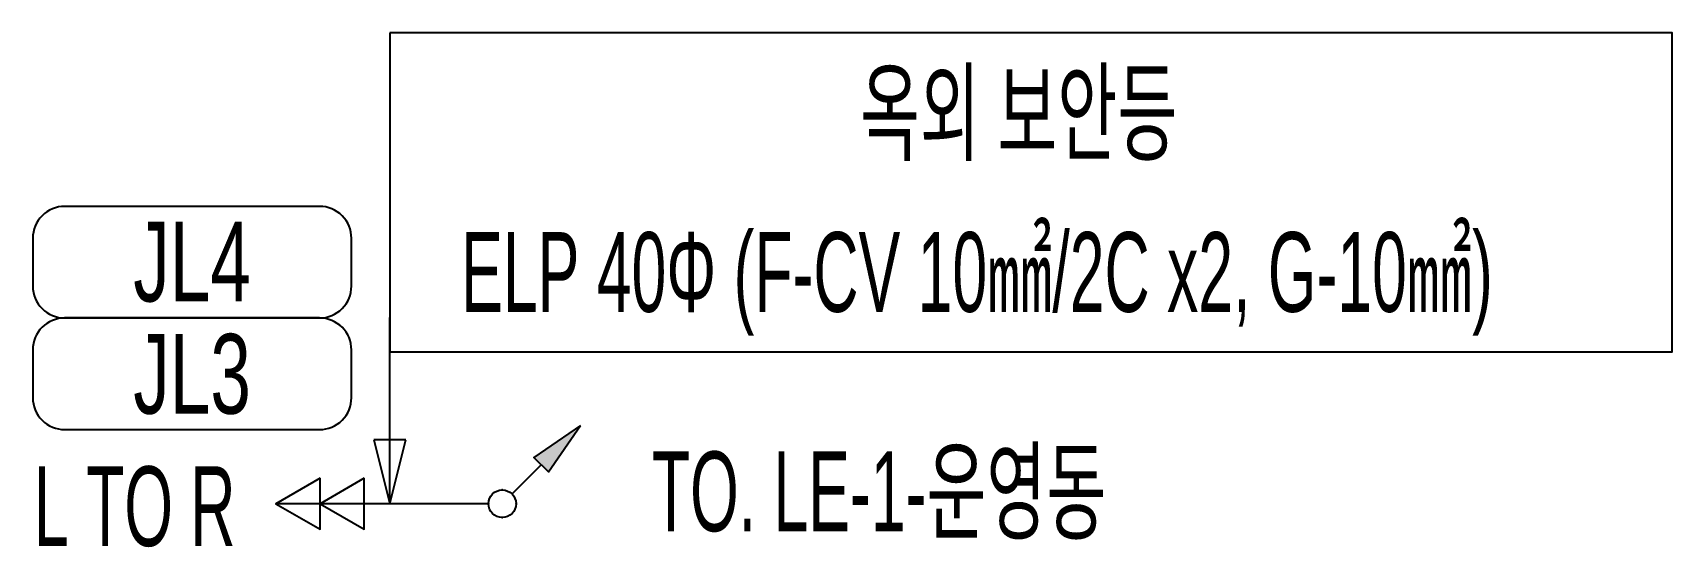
# Model space of a CAD drawing. Header units: millimetres. Extents: x 86947 to 500447, y -530175 to 1059536.
# Drawn here: x 179479 to 187196, y -306339 to -303920 of the extents above; entities that cross this region are included whole.
import ezdxf
from ezdxf.enums import TextEntityAlignment as Align

# ---------------------------------------------------------------- set-up
doc = ezdxf.new("R2010")
doc.units = ezdxf.units.MM
doc.header["$LTSCALE"] = 150
for name, color, linetype in [('-----20 General Symbol', 3, 'Continuous'), ('-----21 Embeded Wire in Ceiling or Wall', 4, 'Continuous'), ('-----29 Indicator', 1, 'Continuous')]:
    doc.layers.add(name, color=color, linetype=linetype)
doc.styles.add('ELEC', font='')
doc.styles.get('ELEC').set_extended_font_data('Dotum')

# ---------------------------------------------------------------- blocks, each defined once
blk = doc.blocks.new('O01')
blk.add_hatch(color=256).paths.add_polyline_path([(-149.4, -218.3), (-218.3, -149.4), (-367.7, -367.7)])
blk.add_line((-46, -46), (-183.8, -183.8))
blk.add_lwpolyline([(-367.7, -367.7), (-149.4, -218.3), (-218.3, -149.4), (-367.7, -367.7)])
blk.add_circle((0, 0), 65)
for p in [(-65, 0), (-65, 0), (0, 65), (0, 65), (65, 0), (65, 0), (0, -65), (0, -65)]:
    blk.add_point(p)
blk = doc.blocks.new('O07')
blk.add_lwpolyline([(0, -100), (173.2, 0), (0, 100)], close=True)

msp = doc.modelspace()

# ---------------------------------------------------------------- linework, layer by layer
at = {"layer": '-----21 Embeded Wire in Ceiling or Wall'}
msp.add_line((181623.6, -306135.2), (180623.6, -306135.2), dxfattribs=at)
at = {"layer": '-----29 Indicator', "color": 1}
for p, q in [((181159.4, -306135.2), (181159.4, -305258.9)), ((181234.4, -305835.2), (181084.4, -305835.2)), ((181084.4, -305835.2), (181159.4, -306135.2)), ((181159.4, -306135.2), (181234.4, -305835.2))]:
    msp.add_line(p, q, dxfattribs=at)
at = {"layer": '-----29 Indicator', "color": 1, "elevation": 0}
msp.add_lwpolyline([(181159.4, -303919.9), (181159.4, -305419.9), (187196, -305419.9), (187196, -303919.9)], close=True, dxfattribs=at)
at = {"color": 1, "linetype": 'Continuous', "elevation": 0}
for points in [[(179478.7, -305111.3, 0.414214), (179628.7, -305261.3), (180828.7, -305261.3, 0.414214), (180978.7, -305111.3), (180978.7, -304886.3, 0.414214), (180828.7, -304736.3), (179628.7, -304736.3, 0.414214), (179478.7, -304886.3)], [(179478.7, -305636.3, 0.414214), (179628.7, -305786.3), (180828.7, -305786.3, 0.414214), (180978.7, -305636.3), (180978.7, -305411.3, 0.414214), (180828.7, -305261.3), (179628.7, -305261.3, 0.414214), (179478.7, -305411.3)]]:
    msp.add_lwpolyline(points, format="xyb", close=True, dxfattribs=at)

# ---------------------------------------------------------------- block references
at = {"layer": '-----20 General Symbol', "rotation": 180}
msp.add_blockref('O01', (181688.6, -306135.2), dxfattribs=at)
at = {"layer": '-----21 Embeded Wire in Ceiling or Wall', "xscale": 1.199999999953434, "yscale": 1.199999999953434, "zscale": 1.199999999953434, "rotation": 180}
for p in [(180831.4, -306135.2), (181039.3, -306135.2)]:
    msp.add_blockref('O07', p, dxfattribs=at)

# ---------------------------------------------------------------- texts
at = {"linetype": 'Continuous', "style": 'ELEC', "width": 0.6}
for s, p in [('옥외 보안등 ', (183372.5, -304294.9)), ('ELP 40Φ (F-CV 10㎟/2C x2, G-10㎟)', (181495.4, -305044.9))]:
    msp.add_text(s, height=375, dxfattribs=at).set_placement(p, align=Align.MIDDLE_LEFT)
at = {"linetype": 'Continuous', "style": 'ELEC'}
for s, width, p in [('JL4', 0.7, (180228.7, -304998.8)), ('JL3', 0.7, (180228.7, -305523.8)), ('TO. LE-1-운영동', 0.6, (183462.7, -306072.5)), ('L TO R', 0.6, (179958.7, -306146.5))]:
    msp.add_text(s, height=375, dxfattribs=dict(at, width=width)).set_placement(p, align=Align.MIDDLE)

doc.saveas('drawing.dxf')
